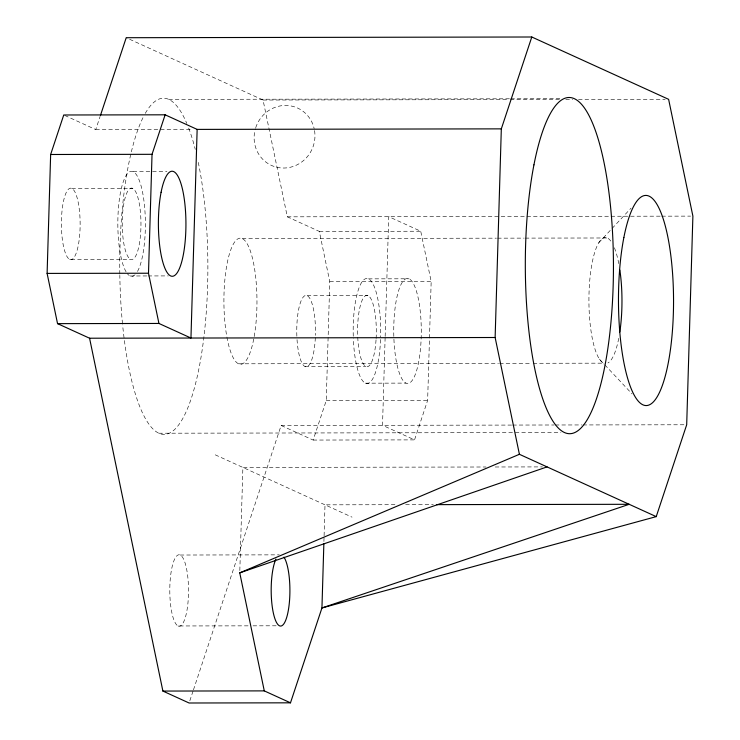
<?xml version="1.0" encoding="UTF-8"?>
<svg xmlns="http://www.w3.org/2000/svg" width="740" height="740" viewBox="0 0 740 740"><rect width="100%" height="100%" fill="white"/><g stroke="black" fill="none" stroke-linecap="round" stroke-linejoin="round"><path stroke-width="0.56" stroke-dasharray="3.7 2.78" d="M239.825 570.568L242.886 467.43L485.995 466.996M193.464 689.837L281.126 425.482L313.15 440.06L326.248 400.553L329.772 281.644L319.338 231.417L287.324 216.829L263.052 100.039L126.216 37.712M323.917 541.504L324.055 536.916M324.092 535.769L325.008 504.837L396.446 504.708M385.124 337.69L382.525 425.296L414.539 439.884L427.637 400.377L431.17 281.459L420.727 231.232L388.713 216.654L385.151 336.534M64.778 115.459L95.756 129.574L100.113 116.448M189.819 700.808L193.094 690.938M598.845 242.618L631.072 208.125M168.766 99.391L509.629 98.79M510.785 98.79L560.467 98.698M263.052 100.039L509.166 99.604M510.323 99.604L560.004 99.521M565.785 99.511L572.714 99.493M578.495 99.484L665.149 99.336M95.756 129.574L192.539 129.398M133.154 171.652L166.953 171.597M71.817 188.45L132.654 188.349M287.324 216.829L525.826 216.413M526.973 216.404L609.936 216.265M611.083 216.256L660.626 216.173M661.782 216.173L690.587 216.117M319.338 231.417L420.727 231.232M242.294 238.613L496.42 238.169M497.576 238.169L524.142 238.123M525.298 238.114L607.309 237.975M69.717 259.398A35.724 9.361 89.9 0 0 79.356 209.864A35.724 9.361 89.9 0 0 63.233 202.519A35.724 9.361 89.9 0 0 69.717 259.398L130.554 259.287A35.724 9.361 89.9 0 0 140.184 209.753A35.724 9.361 89.9 0 0 124.07 202.409A35.724 9.361 89.9 0 0 130.554 259.287M130.055 275.983L146.955 275.946M148.083 275.946L168.359 275.909M368.502 278.86L409.063 278.786M329.772 281.644L431.17 281.459M307.174 295.658L368.002 295.547M238.585 363.803L498.483 363.349M499.63 363.34L531.977 363.285M533.133 363.285L603.59 363.164A63.039 16.521 89.9 0 1 589.41 284.983A63.039 16.521 89.9 0 1 611.49 242.045M305.065 366.596L365.902 366.485M365.403 383.181L405.964 383.107A52.531 13.773 89.9 0 0 420.135 310.264A52.531 13.773 89.9 0 0 396.437 299.469A52.531 13.773 89.9 0 0 405.964 383.107M326.248 400.553L427.637 400.377M281.126 425.482L511.562 425.075M512.718 425.065L554.195 424.991M555.351 424.991L581.853 424.945M583 424.945L684.389 424.769M158.86 433.224L560.957 432.512M313.15 440.06L414.539 439.884M495.208 466.986L542.448 466.903M405.659 504.689L433.316 504.643M180.209 555.028L279.295 554.852M178.1 625.966A35.724 9.361 89.9 0 0 187.738 576.432A35.724 9.361 89.9 0 0 171.625 569.088A35.724 9.361 89.9 0 0 178.1 625.966L248.381 625.846M252.997 625.837L278.342 625.79M215.229 454.832L352.055 517.158M599.409 359.094L604.071 364.062M604.848 364.894L632.043 393.893M255.707 127.724A31.524 30.201 -65.5 0 1 285.964 105.45A31.524 30.201 -65.5 0 1 314.167 128.594M314.555 130.582A31.524 30.201 -65.5 0 1 282.625 168.026A31.524 30.201 -65.5 0 1 255.402 128.695M198.274 162.384A168.11 44.067 89.9 0 1 185.601 412.939A168.11 44.067 89.9 0 1 122.599 324.805M122.488 323.685A168.11 44.067 89.9 0 1 119.825 275.298M119.806 274.142A168.11 44.067 89.9 0 1 143.384 116.874M145.262 113.386A168.11 44.067 89.9 0 1 186.813 123.478M188.663 128.076A168.11 44.067 89.9 0 1 195.286 149.378M253.728 338.985A63.039 16.521 89.9 0 1 225.376 326.803A63.039 16.521 89.9 0 1 241.86 238.437A63.039 16.521 89.9 0 1 254.116 336.931M614.385 247.743A63.039 16.521 89.9 0 1 618.779 263.607M618.742 338.337A63.039 16.521 89.9 0 1 607.91 362.961M135.059 274.753A52.531 13.773 89.9 0 1 127.243 273.541M126.096 271.83A52.531 13.773 89.9 0 1 120.731 191.309A52.531 13.773 89.9 0 1 142.478 191.854A52.531 13.773 89.9 0 1 137.103 272.107M315.332 337.662A35.724 9.361 89.9 0 1 306.443 366.837A35.724 9.361 89.9 0 1 297.036 339.651M296.86 336.21A35.724 9.361 89.9 0 1 305.944 295.408A35.724 9.361 89.9 0 1 315.425 335.368M376.04 339.854A35.724 9.361 89.9 0 1 360.528 356.846A35.724 9.361 89.9 0 1 364.173 296.851A35.724 9.361 89.9 0 1 376.114 338.707M380.554 339.503A52.531 13.773 89.9 0 1 366.911 383.551A52.531 13.773 89.9 0 1 353.332 338.495M353.257 336.238A52.531 13.773 89.9 0 1 367.003 278.49A52.531 13.773 89.9 0 1 380.638 337.255"/><path stroke-width="1.11" d="M47.11 273.411L50.644 154.494L63.742 114.987L165.131 114.811L197.145 129.398L501.322 128.862L531.792 37L668.618 99.326L692.89 216.117L686.692 424.76L656.232 516.622L321.946 607.956L290.487 702.824L189.098 703L162.893 691.068L89.568 338.217L57.544 323.639L47.11 273.411L148.5 273.226L158.943 323.454L190.957 338.041L197.145 129.398M148.5 273.226L152.033 154.318L165.131 114.811M323.852 543.789L321.946 607.956L629.185 504.301L436.767 504.634M656.232 516.622L519.406 454.295L495.134 337.505L501.322 128.862M100.474 115.357L126.216 37.712L531.792 37M290.487 702.824L264.282 690.883L239.751 572.862L519.406 454.295M239.751 572.862L547.063 466.894M50.644 154.494L152.033 154.318M57.544 323.639L158.943 323.454M89.568 338.217L495.134 337.505M162.893 691.068L264.282 690.883M619.861 270.054A63.039 16.521 89.9 0 1 619.824 331.983M283.975 557.155A35.724 9.361 89.9 0 1 288.267 610.713A35.724 9.361 89.9 0 1 273.643 614.302A35.724 9.361 89.9 0 1 275.928 559.126M533.938 164.863A168.11 44.067 89.9 0 0 564.426 432.512A168.11 44.067 89.9 0 0 609.779 199.402A168.11 44.067 89.9 0 0 533.938 164.863M623.857 237.54A105.062 27.537 89.9 0 0 642.912 404.817A105.062 27.537 89.9 0 0 671.254 259.13A105.062 27.537 89.9 0 0 623.857 237.54M161.089 192.271A52.531 13.773 89.9 0 0 170.616 275.909A52.531 13.773 89.9 0 0 184.787 203.065A52.531 13.773 89.9 0 0 161.089 192.271"/></g></svg>
